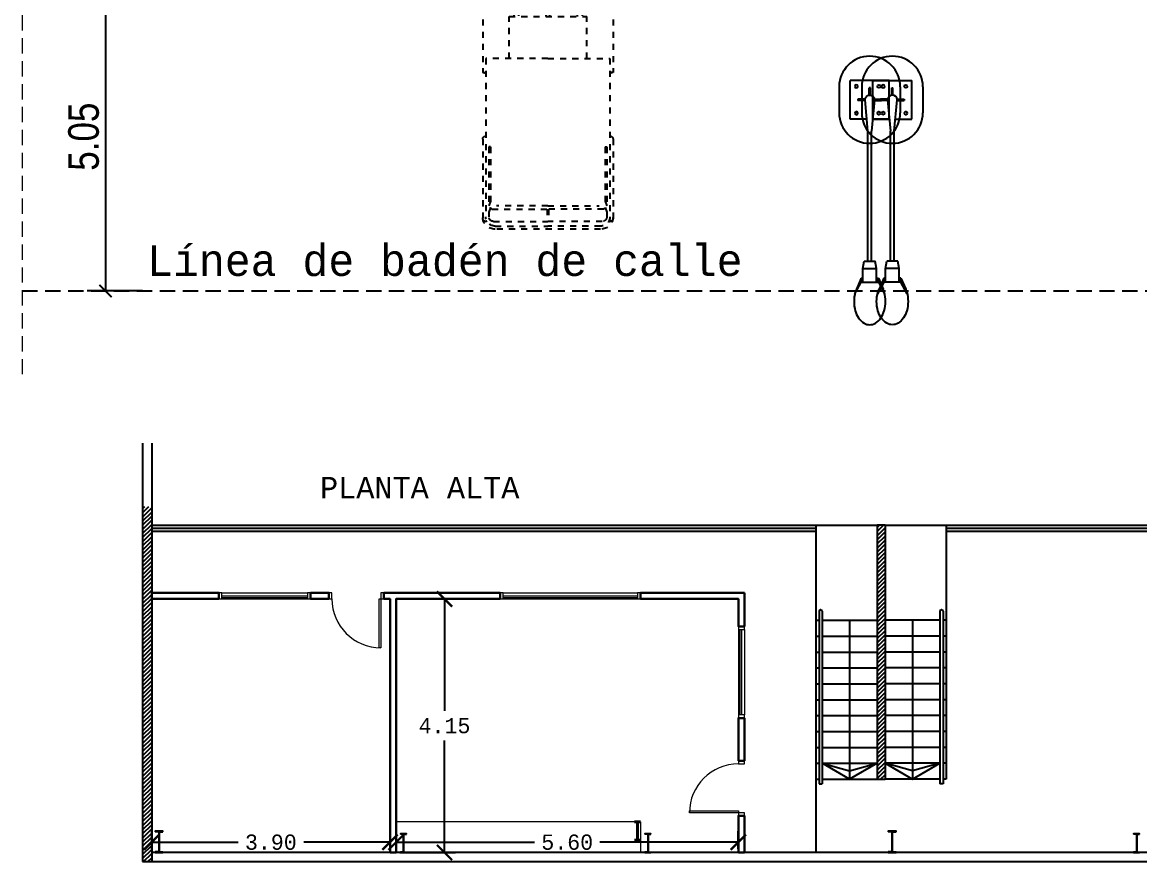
# Model space of a CAD drawing. Header units: millimetres. Extents: x 6085 to 6497, y 3307 to 3415.
# Drawn here: x 6331.96 to 6350.25, y 3307.29 to 3321.03 of the extents above; entities that cross this region are included whole.
import ezdxf

# ---------------------------------------------------------------- set-up
doc = ezdxf.new("R2010")
doc.units = ezdxf.units.MM
doc.linetypes.add('DASHED', pattern=[0.75, 0.5, -0.25])
doc.linetypes.add('HIDDEN', pattern=[0.375, 0.25, -0.125])
for name, color, linetype in [('00-Muros', 252, 'Continuous'), ('10-CARP-HOJA-PUER', 4, 'Continuous'), ('10-CARP-MANO-ABRI', 7, 'Continuous'), ('calles', 7, 'Continuous'), ('FUTURO', 1, 'DASHED'), ('varios', 40, 'Continuous')]:
    doc.layers.add(name, color=color, linetype=linetype)
doc.layers.add('Contorno', color=2, linetype='Continuous', lineweight=0)
doc.layers.add('corte', color=7, linetype='Continuous', lineweight=30)
doc.layers.add('vista', color=7, linetype='Continuous', lineweight=5, transparency=0.65)
doc.styles.get("Standard").update_dxf_attribs({"font": 'lucon.TTF'})
doc.styles.add('Swis-200', font='swissc.ttf', dxfattribs={"height": 0.5})
doc.dimstyles.get("Standard").update_dxf_attribs({"dimtxt": 0.25, "dimasz": 0.25, "dimexe": 0.18, "dimexo": 0.0625, "dimgap": 0.09, "dimtad": 0, "dimtih": 1, "dimtoh": 1, "dimzin": 0, "dimdsep": 46, "dimtxsty": 'Standard', "dimblk": 'ARCHTICK', "dimcen": 0.09, "dimclrd": 1, "dimclre": 2, "dimadec": 0, "dimazin": 0, "dimtfac": 1, "dimtofl": 0, "dimtmove": 0, "dimatfit": 3, "dimfxl": 1, "dimtolj": 1, "dimtzin": 0, "dimarcsym": 0})
doc.dimstyles.new('Swis-200', dxfattribs={"dimtxt": 0.5, "dimasz": 0.2, "dimexe": 0.3, "dimexo": 0, "dimgap": 0.1, "dimtad": 1, "dimzin": 4, "dimdsep": 46, "dimtxsty": 'Swis-200', "dimblk": 'ARCHTICK', "dimcen": 0.09, "dimclrd": 256, "dimazin": 0, "dimtfac": 1, "dimtofl": 0, "dimtmove": 1, "dimatfit": 0, "dimldrblk": 'ARCHTICK', "dimfxl": 1, "dimtolj": 1, "dimtzin": 0, "dimarcsym": 0})
pattern_1 = [(45, (-664.35794, 542.19048), (-0.03367596045, 0.03367596045), [])]

# ---------------------------------------------------------------- blocks, each defined once
blk = doc.blocks.new('_ArchTick')
at = {"color": 0, "linetype": 'ByBlock', "const_width": 0.15}
blk.add_lwpolyline([(-0.5, -0.5), (0.5, 0.5)], dxfattribs=at)
blk = doc.blocks.new('*D68')
at = {"color": 2, "lineweight": -2}
for p, q in [((6338.14025, 3311.59176), (6339.049757, 3311.59176)), ((6338.14025, 3307.44176), (6339.049757, 3307.44176))]:
    blk.add_line(p, q, dxfattribs=at)
at = {"color": 1, "lineweight": -2}
for p, q in [((6338.869757, 3311.59176), (6338.869757, 3309.758163)), ((6338.869757, 3307.44176), (6338.869757, 3309.275357))]:
    blk.add_line(p, q, dxfattribs=at)
at = {"layer": 'Defpoints', "color": 0}
for p in [(6338.07775, 3311.59176), (6338.07775, 3307.44176), (6338.869757, 3307.44176)]:
    blk.add_point(p, dxfattribs=at)
at = {"color": 1, "lineweight": -2, "xscale": 0.25, "yscale": 0.25, "zscale": 0.25}
for p, rotation in [((6338.869757, 3311.59176), 90), ((6338.869757, 3307.44176), 270)]:
    blk.add_blockref('_ArchTick', p, dxfattribs=dict(at, rotation=rotation))
at = {"color": 0, "insert": (6338.869757, 3309.51676), "char_height": 0.25, "attachment_point": 5}
blk.add_mtext('\\A1;4.15', dxfattribs=at)
blk = doc.blocks.new('*D69')
at = {"color": 2, "lineweight": -2}
for p, q in [((6338.07775, 3307.50426), (6338.07775, 3307.789314)), ((6343.67775, 3307.50426), (6343.67775, 3307.789314))]:
    blk.add_line(p, q, dxfattribs=at)
at = {"color": 1, "lineweight": -2}
for p, q in [((6338.07775, 3307.609314), (6340.343966, 3307.609314)), ((6343.67775, 3307.609314), (6341.411534, 3307.609314))]:
    blk.add_line(p, q, dxfattribs=at)
at = {"layer": 'Defpoints', "color": 0}
for p in [(6343.67775, 3307.609314), (6338.07775, 3307.44176), (6343.67775, 3307.44176)]:
    blk.add_point(p, dxfattribs=at)
at = {"color": 1, "lineweight": -2, "xscale": 0.25, "yscale": 0.25, "zscale": 0.25, "rotation": 180}
blk.add_blockref('_ArchTick', (6338.07775, 3307.609314), dxfattribs=at)
at = {"color": 1, "lineweight": -2, "xscale": 0.25, "yscale": 0.25, "zscale": 0.25}
blk.add_blockref('_ArchTick', (6343.67775, 3307.609314), dxfattribs=at)
at = {"color": 0, "insert": (6340.87775, 3307.609314), "char_height": 0.25, "attachment_point": 5}
blk.add_mtext('\\A1;5.60', dxfattribs=at)
blk = doc.blocks.new('*D70')
at = {"color": 2, "lineweight": -2}
for p, q in [((6334.07775, 3307.50426), (6334.07775, 3307.789314)), ((6337.97775, 3307.50426), (6337.97775, 3307.789314))]:
    blk.add_line(p, q, dxfattribs=at)
at = {"color": 1, "lineweight": -2}
for p, q in [((6334.07775, 3307.609314), (6335.490458, 3307.609314)), ((6337.97775, 3307.609314), (6336.565041, 3307.609314))]:
    blk.add_line(p, q, dxfattribs=at)
at = {"layer": 'Defpoints', "color": 0}
for p in [(6334.07775, 3307.609314), (6334.07775, 3307.44176), (6337.97775, 3307.44176)]:
    blk.add_point(p, dxfattribs=at)
at = {"color": 1, "lineweight": -2, "xscale": 0.25, "yscale": 0.25, "zscale": 0.25, "rotation": 180}
blk.add_blockref('_ArchTick', (6334.07775, 3307.609314), dxfattribs=at)
at = {"color": 1, "lineweight": -2, "xscale": 0.25, "yscale": 0.25, "zscale": 0.25}
blk.add_blockref('_ArchTick', (6337.97775, 3307.609314), dxfattribs=at)
at = {"color": 0, "insert": (6336.02775, 3307.609314), "char_height": 0.25, "attachment_point": 5}
blk.add_mtext('\\A1;3.90', dxfattribs=at)
blk = doc.blocks.new('VR29-4 www.dwgautocad.com')
at = {"linetype": 'ByBlock'}
for p, q in [((46.981521, 8.044519), (47.083445, 7.851332)), ((47.083445, 7.787969), (47.006787, 7.965286)), ((47.366272, 7.851332), (47.468196, 8.044519)), ((47.366272, 7.787969), (47.44293, 7.965286)), ((47.083445, 7.851332), (47.083445, 7.787969)), ((47.083445, 7.851332), (47.366272, 7.851332)), ((47.083445, 7.787969), (47.112136, 7.787969)), ((47.112136, 7.851332), (47.112136, 7.629403)), ((47.337581, 7.851332), (47.337581, 7.629403)), ((47.337581, 7.787969), (47.366272, 7.787969)), ((47.366272, 7.851332), (47.366272, 7.787969)), ((47.112136, 7.629403), (47.13301, 7.508145)), ((47.112136, 7.629403), (47.337581, 7.629403)), ((47.13301, 7.508145), (47.316707, 7.508145)), ((47.193164, 7.508145), (47.193164, 5.381944)), ((47.256553, 7.508145), (47.256553, 5.381944)), ((47.337581, 7.629403), (47.316707, 7.508145)), ((47.193164, 5.381944), (47.147931, 4.866051)), ((47.301785, 4.866051), (47.256553, 5.381944)), ((47.175778, 5.183652), (46.907257, 5.183652)), ((46.907257, 5.183652), (46.907257, 4.548449)), ((47.54246, 5.183652), (47.273939, 5.183652)), ((47.54246, 5.183652), (47.54246, 4.548449)), ((47.029421, 4.855486), (47.029421, 4.876615)), ((47.147931, 4.876615), (47.029421, 4.876615)), ((47.147931, 4.855486), (47.029421, 4.855486)), ((47.214294, 4.789124), (47.214294, 4.670613)), ((47.235423, 4.789124), (47.235423, 4.670613)), ((47.301785, 4.876615), (47.420296, 4.876615)), ((47.301785, 4.855486), (47.420296, 4.855486)), ((47.420296, 4.876615), (47.420296, 4.855486)), ((47.235423, 4.670613), (47.214294, 4.670613)), ((47.54246, 4.548449), (46.907257, 4.548449)), ((47.257492, 4.548449), (47.224858, 4.548449))]:
    blk.add_line(p, q, dxfattribs=at)
for points in [[(47.006787, 7.965286, -0.033777), (46.988508, 8.016874, -0.068356), (46.967741, 8.168071, -0.068356), (46.988508, 8.319268, -0.080525), (47.043049, 8.437039, -0.107063), (47.13223, 8.522326, -0.138314), (47.224858, 8.548449, -0.138314)], [(47.224858, 8.548449, -0.138314), (47.317487, 8.522326, -0.107063), (47.406668, 8.437039, -0.080525), (47.461209, 8.319268, -0.068356), (47.481976, 8.168071, -0.068356), (47.461209, 8.016874, -0.033777), (47.44293, 7.965286, -0.107063)]]:
    blk.add_lwpolyline(points, format="xyb", dxfattribs=at)
for centre in [(47.005179, 5.08573), (47.444537, 5.08573), (47.005179, 4.646372), (47.444537, 4.646372)]:
    blk.add_circle(centre, 0.025265, dxfattribs=at)
for start, end in [(169.978396, 180), (180, 0), (0, 10.021604)]:
    blk.add_arc((47.224858, 4.866051), 0.076927, start, end, dxfattribs=at)
blk = doc.blocks.new('AUPLS025')
at = {"color": 0, "linetype": 'ByBlock', "ltscale": 0.1}
for p, q in [((-17.907, -1.143), (-17.907, 1.143)), ((-4.2672, 1.2192), (-17.8308, 1.2192)), ((-4.028247, 1.143), (-4.191, 1.143)), ((-4.191, -1.143), (-4.191, 1.143)), ((-4.028247, 0.9144), (-4.191, 0.9144)), ((-3.632496, 1.0668), (-2.565696, 1.0668)), ((-3.632496, 0.5588), (-3.632496, 1.0668)), ((-2.794, 1.016), (-0.2032, 1.016)), ((-2.794, 0), (-2.794, 1.016)), ((-2.565696, 1.0668), (-2.565696, 1.016)), ((-1.4732, 1.0668), (-0.1778, 1.0668)), ((-1.3462, 0.9398), (-1.3462, 0.9652)), ((-1.3462, 0.9652), (-0.381, 0.9652)), ((-1.3462, 0.9398), (-0.4572, 0.9398)), ((-0.4572, 0.9398), (-0.381, 0.9652)), ((-0.3556, 0.9398), (-0.2794, 0.9652)), ((-0.3302, 0.9144), (-0.3302, 0)), ((-0.2794, 0.9652), (-0.2032, 0.9652)), ((-4.028247, 0.8382), (-4.191, 0.8382)), ((-0.381, 0), (-0.381, 0.8382)), ((-0.127, 0.889), (-0.127, 0)), ((-0.0508, 0.8636), (-0.0508, 0)), ((0, -0.8636), (0, 0.8636)), ((-4.028247, 0.6096), (-4.191, 0.6096)), ((-4.191, 0.5588), (-3.480096, 0.5588)), ((-3.480096, 0.635), (-3.480096, -0.635)), ((-2.794, 0.635), (-3.480096, 0.635)), ((-4.205465, 0), (-3.759496, 0.413336)), ((-4.191, 0.4826), (-3.480096, 0.4826)), ((-4.191, 0.151933), (-3.834228, 0.4826)), ((-3.759496, 0.4826), (-3.759496, -0.4826)), ((-3.708696, -0.4826), (-3.708696, 0.4826)), ((-3.759496, -0.413336), (-4.205465, 0)), ((-3.759496, 0.0254), (-4.178059, 0.0254)), ((-3.480096, 0.0254), (-3.708696, 0.0254)), ((-2.794, 0), (-2.794, -1.016)), ((-0.381, 0), (-0.381, -0.8382)), ((-0.3302, 0.0127), (-0.127, 0.0127)), ((-0.3302, -0.9144), (-0.3302, 0)), ((-0.127, -0.889), (-0.127, 0)), ((-0.0508, -0.8636), (-0.0508, 0)), ((-3.834228, -0.4826), (-4.191, -0.151933)), ((-3.759496, -0.0254), (-4.178059, -0.0254)), ((-3.708696, -0.0254), (-3.480096, -0.0254)), ((-0.3302, -0.0127), (-0.127, -0.0127)), ((-3.480096, -0.4826), (-4.191, -0.4826)), ((-4.191, -0.5588), (-3.480096, -0.5588)), ((-4.028247, -0.6096), (-4.191, -0.6096)), ((-3.607096, -1.0668), (-3.607096, -0.5588)), ((-2.794, -0.635), (-3.480096, -0.635)), ((-4.028247, -0.8382), (-4.191, -0.8382)), ((-4.028247, -0.9144), (-4.191, -0.9144)), ((-3.632496, -1.0668), (-2.565696, -1.0668)), ((-2.794, -1.016), (-0.2032, -1.016)), ((-2.565696, -1.0668), (-2.565696, -1.016)), ((-1.4732, -1.0668), (-0.1778, -1.0668)), ((-1.3462, -0.9398), (-1.3462, -0.9652)), ((-1.3462, -0.9398), (-0.4572, -0.9398)), ((-1.3462, -0.9652), (-0.381, -0.9652)), ((-0.4572, -0.9398), (-0.381, -0.9652)), ((-0.3556, -0.9398), (-0.2794, -0.9652)), ((-0.2794, -0.9652), (-0.2032, -0.9652)), ((-17.8308, -1.2192), (-4.2672, -1.2192)), ((-4.028247, -1.143), (-4.191, -1.143))]:
    blk.add_line(p, q, dxfattribs=at)
for centre, radius, start, end in [((-17.8308, 1.143), 0.0762, 90, 180), ((-4.2672, 1.143), 0.0762, 0, 90), ((-4.131435, 1.0287), 0.153987, 312.075022, 47.924978), ((-2.743496, 0.762), 0.9398, 161.075356, 192.48689), ((-3.454696, 0.762), 0.9398, 15.68035, 18.924644), ((-1.4732, 1.016), 0.0508, 90, 180), ((-0.3556, 0.9144), 0.0254, 0, 90), ((-0.2032, 0.8636), 0.2032, 0, 90), ((-0.2032, 0.8636), 0.1524, 0, 90), ((-0.2032, 0.889), 0.0762, 0, 90), ((-0.1778, 1.016), 0.0508, 338.678982, 90), ((-4.131435, 0.7239), 0.153987, 312.075022, 47.924978), ((-4.131435, -0.7239), 0.153987, 312.075022, 47.924978), ((-2.743496, -0.762), 0.9398, 167.51311, 198.924644), ((-0.2032, -0.8636), 0.1524, 270, 0), ((-0.2032, -0.8636), 0.2032, 270, 0), ((-0.2032, -0.889), 0.0762, 270, 0), ((-4.131435, -1.0287), 0.153987, 312.075022, 47.924978), ((-3.454696, -0.762), 0.9398, 341.075356, 344.31965), ((-1.4732, -1.016), 0.0508, 180, 270), ((-0.3556, -0.9144), 0.0254, 270, 0), ((-0.1778, -1.016), 0.0508, 270, 21.321018), ((-17.8308, -1.143), 0.0762, 180, 270), ((-4.2672, -1.143), 0.0762, 270, 0)]:
    blk.add_arc(centre, radius, start, end, dxfattribs=at)
blk = doc.blocks.new('*D64')
at = {"color": 0, "lineweight": -2, "ltscale": 0.1}
for p, q in [((6333.92775, 3321.682039), (6333.021965, 3321.682039)), ((6333.92775, 3316.632039), (6333.021965, 3316.632039))]:
    blk.add_line(p, q, dxfattribs=at)
at = {"lineweight": -2, "ltscale": 0.1}
blk.add_line((6333.321965, 3321.682039), (6333.321965, 3316.632039), dxfattribs=at)
at = {"layer": 'Defpoints', "color": 0, "ltscale": 0.1}
for p in [(6333.92775, 3321.682039), (6333.321965, 3316.632039), (6333.92775, 3316.632039)]:
    blk.add_point(p, dxfattribs=at)
at = {"lineweight": -2, "ltscale": 0.1, "xscale": 0.2, "yscale": 0.2, "zscale": 0.2}
for p, rotation in [((6333.321965, 3321.682039), 90), ((6333.321965, 3316.632039), 270)]:
    blk.add_blockref('_ArchTick', p, dxfattribs=dict(at, rotation=rotation))
at = {"color": 0, "ltscale": 0.1, "insert": (6332.965633, 3319.157039), "char_height": 0.5, "attachment_point": 5, "rotation": 90, "style": 'Swis-200'}
blk.add_mtext('\\A1;5.05', dxfattribs=at)
blk = doc.blocks.new('*U44')
for p, q in [((40.95, 297.8), (1, 297.8)), ((48.95, 289.8), (48.95, 13.2)), ((54.05, 289.8), (54.05, 13.2)), ((62.05, 297.8), (102, 297.8)), ((40.95, 5.2), (1, 5.2)), ((62.05, 5.2), (102, 5.2))]:
    blk.add_line(p, q)
for points in [[(102, 297.8), (102, 303), (1, 303), (1, 297.8)], [(1, 5.2), (1, 0), (102, 0), (102, 5.2)]]:
    blk.add_lwpolyline(points)
for centre, start, end in [((40.95, 289.8), 360, 450), ((62.05, 289.8), 90, 180), ((40.95, 13.2), 270, 360), ((62.05, 13.2), 180, 270)]:
    blk.add_arc(centre, 8, start, end)
blk = doc.blocks.new('*U45')
for p, q in [((38.6, 340.5), (-12, 340.5)), ((48.6, 330.5), (48.6, 18.5)), ((54.4, 330.5), (54.4, 18.5)), ((64.4, 340.5), (115, 340.5)), ((38.6, 8.5), (-12, 8.5)), ((64.4, 8.5), (115, 8.5))]:
    blk.add_line(p, q)
for points in [[(115, 340.5), (115, 349), (-12, 349), (-12, 340.5)], [(-12, 8.5), (-12, 0), (115, 0), (115, 8.5)]]:
    blk.add_lwpolyline(points)
for centre, start, end in [((38.6, 330.5), 360, 450), ((64.4, 330.5), 90, 180), ((38.6, 18.5), 270, 360), ((64.4, 18.5), 180, 270)]:
    blk.add_arc(centre, 10, start, end)

msp = doc.modelspace()

# ---------------------------------------------------------------- hatches: boundary and pattern name
at = {"layer": '00-Muros', "ltscale": 0.1}
h = msp.add_hatch(dxfattribs=at)
h.set_pattern_fill('ANSI31', color=256, scale=0.015)
h.set_pattern_definition(pattern_1)
h.paths.add_polyline_path([(6334.078, 3313.102), (6333.928, 3313.102), (6333.928, 3307.292), (6334.078, 3307.292)])
h = msp.add_hatch(dxfattribs=at)
h.set_pattern_fill('ANSI31', color=256, scale=0.015)
h.set_pattern_definition(pattern_1)
h.paths.add_polyline_path([(6346.078, 3312.8), (6345.948, 3312.8), (6345.948, 3308.642), (6346.078, 3308.642), (6346.078, 3311.242)])

# ---------------------------------------------------------------- linework, layer by layer
for p, q in [((6333.928, 3314.139), (6333.928, 3307.292)), ((6334.078, 3314.139), (6334.078, 3307.292))]:
    msp.add_line(p, q)
at = {"ltscale": 0.1}
for p, q in [((6345.948, 3312.8), (6345.948, 3308.642)), ((6346.078, 3312.8), (6345.948, 3312.8)), ((6346.078, 3312.8), (6346.078, 3308.642)), ((6347.078, 3312.8), (6347.078, 3308.642)), ((6347.078, 3312.8), (6347.078, 3308.642)), ((6345.498, 3311.242), (6345.498, 3308.642)), ((6346.528, 3311.242), (6346.528, 3308.642)), ((6345.948, 3308.642), (6346.078, 3308.642)), ((6359.083, 3307.442), (6334.078, 3307.442)), ((6346.198, 3307.442), (6338.262, 3307.442)), ((6333.928, 3307.292), (6359.083, 3307.292))]:
    msp.add_line(p, q, dxfattribs=at)
for points in [[(6345.948, 3308.902), (6345.498, 3308.642), (6345.048, 3308.902), (6345.498, 3308.779)], [(6345.948, 3308.902), (6345.498, 3308.642), (6345.048, 3308.902), (6345.498, 3308.779)], [(6346.078, 3308.902), (6346.528, 3308.642), (6346.978, 3308.902), (6346.528, 3308.779)], [(6346.078, 3308.902), (6346.528, 3308.642), (6346.978, 3308.902), (6346.528, 3308.779)]]:
    msp.add_lwpolyline(points, close=True, dxfattribs=at)
at = {"layer": '10-CARP-HOJA-PUER', "linetype": 'HIDDEN'}
msp.add_line((6331.961, 3316.632), (6364.439, 3316.632), dxfattribs=at)
at = {"layer": '10-CARP-MANO-ABRI', "linetype": 'Continuous'}
for p, q in [((6334.078, 3312.8), (6345.948, 3312.8)), ((6334.078, 3312.8), (6342.248, 3312.8)), ((6334.078, 3312.75), (6344.948, 3312.75)), ((6334.078, 3312.7), (6344.948, 3312.7)), ((6334.081, 3312.8), (6345.948, 3312.8)), ((6344.948, 3312.8), (6344.948, 3308.642)), ((6344.948, 3312.8), (6344.948, 3308.642)), ((6344.948, 3312.8), (6344.948, 3308.642)), ((6344.948, 3312.8), (6344.948, 3308.642)), ((6344.948, 3312.8), (6344.948, 3307.442)), ((6346.078, 3312.8), (6357.944, 3312.8)), ((6347.078, 3312.75), (6357.944, 3312.75)), ((6347.078, 3312.7), (6357.944, 3312.7))]:
    msp.add_line(p, q, dxfattribs=at)
at = {"layer": '10-CARP-MANO-ABRI', "ltscale": 0.1}
for p, q in [((6344.948, 3311.242), (6344.948, 3308.642)), ((6344.948, 3311.242), (6344.998, 3311.242)), ((6344.948, 3311.242), (6344.948, 3308.642)), ((6344.948, 3311.242), (6344.998, 3311.242)), ((6344.948, 3311.242), (6344.998, 3311.242)), ((6344.948, 3311.242), (6344.948, 3308.642)), ((6344.948, 3311.242), (6344.998, 3311.242)), ((6344.948, 3311.242), (6344.948, 3308.642)), ((6344.948, 3311.242), (6344.998, 3311.242)), ((6344.948, 3311.242), (6344.998, 3311.242)), ((6344.948, 3311.242), (6344.948, 3308.642)), ((6344.948, 3311.242), (6344.998, 3311.242)), ((6344.948, 3311.242), (6344.948, 3308.642)), ((6344.948, 3311.242), (6344.998, 3311.242)), ((6344.998, 3311.392), (6344.998, 3308.565)), ((6344.998, 3311.392), (6344.998, 3308.565)), ((6344.998, 3311.392), (6344.998, 3308.565)), ((6344.998, 3311.392), (6344.998, 3308.565)), ((6344.998, 3311.392), (6344.998, 3308.565)), ((6344.998, 3311.392), (6344.998, 3308.565)), ((6344.998, 3311.392), (6344.998, 3308.565)), ((6344.998, 3311.392), (6344.998, 3308.565)), ((6345.048, 3311.392), (6345.048, 3308.565)), ((6345.048, 3311.392), (6345.048, 3308.565)), ((6345.048, 3311.392), (6345.048, 3308.565)), ((6345.048, 3311.242), (6345.948, 3311.242)), ((6345.948, 3311.242), (6345.948, 3308.642)), ((6346.978, 3311.242), (6346.078, 3311.242)), ((6346.078, 3311.242), (6346.078, 3308.642)), ((6346.978, 3311.392), (6346.978, 3308.565)), ((6347.028, 3311.392), (6347.028, 3308.565)), ((6347.028, 3311.392), (6347.028, 3308.565)), ((6347.028, 3311.392), (6347.028, 3308.565)), ((6347.078, 3311.242), (6347.028, 3311.242)), ((6347.078, 3311.242), (6347.028, 3311.242)), ((6347.078, 3311.242), (6347.028, 3311.242)), ((6347.078, 3311.242), (6347.078, 3308.642)), ((6347.078, 3311.242), (6347.078, 3308.642)), ((6344.948, 3310.982), (6344.998, 3310.982)), ((6344.948, 3310.982), (6344.998, 3310.982)), ((6344.948, 3310.982), (6344.998, 3310.982)), ((6344.948, 3310.982), (6344.998, 3310.982)), ((6344.948, 3310.982), (6344.998, 3310.982)), ((6344.948, 3310.982), (6344.998, 3310.982)), ((6344.948, 3310.982), (6344.998, 3310.982)), ((6344.948, 3310.982), (6344.998, 3310.982)), ((6344.948, 3310.982), (6344.998, 3310.982)), ((6344.948, 3310.982), (6344.998, 3310.982)), ((6344.948, 3310.982), (6344.998, 3310.982)), ((6344.948, 3310.982), (6344.998, 3310.982)), ((6344.948, 3310.982), (6344.998, 3310.982)), ((6344.948, 3310.982), (6344.998, 3310.982)), ((6344.948, 3310.982), (6344.998, 3310.982)), ((6344.948, 3310.982), (6344.998, 3310.982)), ((6345.048, 3310.982), (6345.948, 3310.982)), ((6345.048, 3310.982), (6345.948, 3310.982)), ((6346.978, 3310.982), (6346.078, 3310.982)), ((6346.978, 3310.982), (6346.078, 3310.982)), ((6347.078, 3310.982), (6347.028, 3310.982)), ((6347.078, 3310.982), (6347.028, 3310.982)), ((6347.078, 3310.982), (6347.028, 3310.982)), ((6347.078, 3310.982), (6347.028, 3310.982)), ((6347.078, 3310.982), (6347.028, 3310.982)), ((6347.078, 3310.982), (6347.028, 3310.982)), ((6344.948, 3310.722), (6344.998, 3310.722)), ((6344.948, 3310.722), (6344.998, 3310.722)), ((6344.948, 3310.722), (6344.998, 3310.722)), ((6344.948, 3310.722), (6344.998, 3310.722)), ((6344.948, 3310.722), (6344.998, 3310.722)), ((6344.948, 3310.722), (6344.998, 3310.722)), ((6344.948, 3310.722), (6344.998, 3310.722)), ((6344.948, 3310.722), (6344.998, 3310.722)), ((6345.048, 3310.722), (6345.948, 3310.722)), ((6346.978, 3310.722), (6346.078, 3310.722)), ((6347.078, 3310.722), (6347.028, 3310.722)), ((6347.078, 3310.722), (6347.028, 3310.722)), ((6347.078, 3310.722), (6347.028, 3310.722)), ((6344.948, 3310.462), (6344.998, 3310.462)), ((6344.948, 3310.462), (6344.998, 3310.462)), ((6344.948, 3310.462), (6344.998, 3310.462)), ((6344.948, 3310.462), (6344.998, 3310.462)), ((6344.948, 3310.462), (6344.998, 3310.462)), ((6344.948, 3310.462), (6344.998, 3310.462)), ((6344.948, 3310.462), (6344.998, 3310.462)), ((6344.948, 3310.462), (6344.998, 3310.462)), ((6345.048, 3310.462), (6345.948, 3310.462)), ((6346.978, 3310.462), (6346.078, 3310.462)), ((6347.078, 3310.462), (6347.028, 3310.462)), ((6347.078, 3310.462), (6347.028, 3310.462)), ((6347.078, 3310.462), (6347.028, 3310.462)), ((6344.948, 3310.202), (6344.998, 3310.202)), ((6344.948, 3310.202), (6344.998, 3310.202)), ((6344.948, 3310.202), (6344.998, 3310.202)), ((6344.948, 3310.202), (6344.998, 3310.202)), ((6344.948, 3310.202), (6344.998, 3310.202)), ((6344.948, 3310.202), (6344.998, 3310.202)), ((6344.948, 3310.202), (6344.998, 3310.202)), ((6344.948, 3310.202), (6344.998, 3310.202)), ((6345.048, 3310.202), (6345.948, 3310.202)), ((6346.978, 3310.202), (6346.078, 3310.202)), ((6347.078, 3310.202), (6347.028, 3310.202)), ((6347.078, 3310.202), (6347.028, 3310.202)), ((6347.078, 3310.202), (6347.028, 3310.202)), ((6344.948, 3309.942), (6344.998, 3309.942)), ((6344.948, 3309.942), (6344.998, 3309.942)), ((6344.948, 3309.942), (6344.998, 3309.942)), ((6344.948, 3309.942), (6344.998, 3309.942)), ((6344.948, 3309.942), (6344.998, 3309.942)), ((6344.948, 3309.942), (6344.998, 3309.942)), ((6344.948, 3309.942), (6344.998, 3309.942)), ((6344.948, 3309.942), (6344.998, 3309.942)), ((6345.048, 3309.942), (6345.948, 3309.942)), ((6346.978, 3309.942), (6346.078, 3309.942)), ((6347.078, 3309.942), (6347.028, 3309.942)), ((6347.078, 3309.942), (6347.028, 3309.942)), ((6347.078, 3309.942), (6347.028, 3309.942)), ((6344.948, 3309.682), (6344.998, 3309.682)), ((6344.948, 3309.682), (6344.998, 3309.682)), ((6344.948, 3309.682), (6344.998, 3309.682)), ((6344.948, 3309.682), (6344.998, 3309.682)), ((6344.948, 3309.682), (6344.998, 3309.682)), ((6344.948, 3309.682), (6344.998, 3309.682)), ((6344.948, 3309.682), (6344.998, 3309.682)), ((6344.948, 3309.682), (6344.998, 3309.682)), ((6345.048, 3309.682), (6345.948, 3309.682)), ((6346.978, 3309.682), (6346.078, 3309.682)), ((6347.078, 3309.682), (6347.028, 3309.682)), ((6347.078, 3309.682), (6347.028, 3309.682)), ((6347.078, 3309.682), (6347.028, 3309.682)), ((6344.948, 3309.422), (6344.998, 3309.422)), ((6344.948, 3309.422), (6344.998, 3309.422)), ((6344.948, 3309.422), (6344.998, 3309.422)), ((6344.948, 3309.422), (6344.998, 3309.422)), ((6344.948, 3309.422), (6344.998, 3309.422)), ((6344.948, 3309.422), (6344.998, 3309.422)), ((6344.948, 3309.422), (6344.998, 3309.422)), ((6344.948, 3309.422), (6344.998, 3309.422)), ((6345.048, 3309.422), (6345.948, 3309.422)), ((6346.978, 3309.422), (6346.078, 3309.422)), ((6347.078, 3309.422), (6347.028, 3309.422)), ((6347.078, 3309.422), (6347.028, 3309.422)), ((6347.078, 3309.422), (6347.028, 3309.422)), ((6344.948, 3309.162), (6344.998, 3309.162)), ((6344.948, 3309.162), (6344.998, 3309.162)), ((6344.948, 3309.162), (6344.998, 3309.162)), ((6344.948, 3309.162), (6344.998, 3309.162)), ((6344.948, 3309.162), (6344.998, 3309.162)), ((6344.948, 3309.162), (6344.998, 3309.162)), ((6344.948, 3309.162), (6344.998, 3309.162)), ((6344.948, 3309.162), (6344.998, 3309.162)), ((6345.048, 3309.162), (6345.948, 3309.162)), ((6346.978, 3309.162), (6346.078, 3309.162)), ((6347.078, 3309.162), (6347.028, 3309.162)), ((6347.078, 3309.162), (6347.028, 3309.162)), ((6347.078, 3309.162), (6347.028, 3309.162)), ((6344.948, 3308.902), (6344.998, 3308.902)), ((6344.948, 3308.902), (6344.998, 3308.902)), ((6344.948, 3308.902), (6344.998, 3308.902)), ((6344.948, 3308.902), (6344.998, 3308.902)), ((6344.948, 3308.902), (6344.998, 3308.902)), ((6344.948, 3308.902), (6344.998, 3308.902)), ((6344.948, 3308.902), (6344.998, 3308.902)), ((6344.948, 3308.902), (6344.998, 3308.902)), ((6344.948, 3308.902), (6344.998, 3308.902)), ((6344.948, 3308.902), (6344.998, 3308.902)), ((6344.948, 3308.902), (6344.998, 3308.902)), ((6344.948, 3308.902), (6344.998, 3308.902)), ((6344.948, 3308.902), (6344.998, 3308.902)), ((6344.948, 3308.902), (6344.998, 3308.902)), ((6344.948, 3308.902), (6344.998, 3308.902)), ((6344.948, 3308.902), (6344.998, 3308.902)), ((6345.048, 3308.902), (6345.948, 3308.902)), ((6345.048, 3308.902), (6345.948, 3308.902)), ((6346.978, 3308.902), (6346.078, 3308.902)), ((6346.978, 3308.902), (6346.078, 3308.902)), ((6347.078, 3308.902), (6347.028, 3308.902)), ((6347.078, 3308.902), (6347.028, 3308.902)), ((6347.078, 3308.902), (6347.028, 3308.902)), ((6347.078, 3308.902), (6347.028, 3308.902)), ((6347.078, 3308.902), (6347.028, 3308.902)), ((6347.078, 3308.902), (6347.028, 3308.902)), ((6344.948, 3308.642), (6344.998, 3308.642)), ((6344.948, 3308.642), (6344.998, 3308.642)), ((6344.948, 3308.642), (6344.998, 3308.642)), ((6344.948, 3308.642), (6344.998, 3308.642)), ((6344.948, 3308.642), (6344.998, 3308.642)), ((6344.948, 3308.642), (6344.998, 3308.642)), ((6344.948, 3308.642), (6344.998, 3308.642)), ((6344.948, 3308.642), (6344.998, 3308.642)), ((6344.948, 3308.642), (6344.998, 3308.642)), ((6344.948, 3308.642), (6344.998, 3308.642)), ((6344.948, 3308.642), (6344.998, 3308.642)), ((6344.948, 3308.642), (6344.998, 3308.642)), ((6344.948, 3308.642), (6344.998, 3308.642)), ((6344.948, 3308.642), (6344.998, 3308.642)), ((6344.948, 3308.642), (6344.998, 3308.642)), ((6344.948, 3308.642), (6344.998, 3308.642)), ((6344.998, 3308.565), (6345.048, 3308.565)), ((6344.998, 3308.565), (6345.048, 3308.565)), ((6344.998, 3308.565), (6345.048, 3308.565)), ((6345.048, 3308.642), (6345.948, 3308.642)), ((6345.048, 3308.642), (6345.948, 3308.642)), ((6346.978, 3308.642), (6346.078, 3308.642)), ((6346.978, 3308.642), (6346.078, 3308.642)), ((6347.028, 3308.565), (6346.978, 3308.565)), ((6347.078, 3308.642), (6347.028, 3308.642)), ((6347.078, 3308.642), (6347.028, 3308.642)), ((6347.078, 3308.642), (6347.028, 3308.642)), ((6347.078, 3308.642), (6347.028, 3308.642)), ((6347.078, 3308.642), (6347.028, 3308.642)), ((6347.078, 3308.642), (6347.028, 3308.642))]:
    msp.add_line(p, q, dxfattribs=at)
for centre in [(6345.023, 3311.392), (6345.023, 3311.392), (6345.023, 3311.392), (6347.003, 3311.392)]:
    msp.add_arc(centre, 0.025, 0, 180, dxfattribs=at)
at = {"layer": 'calles', "ltscale": 0.1}
for p, q in [((6345.328, 3319.974), (6345.328, 3319.548)), ((6345.698, 3319.974), (6345.698, 3319.548)), ((6346.328, 3319.974), (6346.328, 3319.548)), ((6346.698, 3319.974), (6346.698, 3319.548))]:
    msp.add_line(p, q, dxfattribs=at)
for centre, start, end in [((6345.828, 3319.974), 0, 180), ((6346.198, 3319.974), 0, 180), ((6345.828, 3319.548), 180, 0), ((6346.198, 3319.548), 180, 0)]:
    msp.add_arc(centre, 0.5, start, end, dxfattribs=at)
at = {"layer": 'Contorno', "linetype": 'HIDDEN'}
msp.add_line((6331.961, 3387.893), (6331.961, 3315.155), dxfattribs=at)
at = {"layer": 'corte', "lineweight": 5}
for p, q in [((6335.228, 3311.642), (6336.628, 3311.642)), ((6335.228, 3311.617), (6336.628, 3311.617)), ((6339.828, 3311.642), (6342.028, 3311.642)), ((6339.828, 3311.617), (6342.028, 3311.617)), ((6335.228, 3311.592), (6336.628, 3311.592)), ((6339.828, 3311.592), (6342.028, 3311.592)), ((6343.678, 3311.092), (6343.678, 3309.692)), ((6343.703, 3311.092), (6343.703, 3309.692)), ((6343.728, 3311.092), (6343.728, 3309.692))]:
    msp.add_line(p, q, dxfattribs=at)
at = {"layer": 'corte', "lineweight": 40}
for p, q in [((6341.978, 3307.942), (6342.078, 3307.942)), ((6342.028, 3307.942), (6342.028, 3307.642)), ((6341.978, 3307.642), (6342.078, 3307.642))]:
    msp.add_line(p, q, dxfattribs=at)
at = {"layer": 'corte'}
for points in [[(6335.178, 3311.592), (6335.178, 3311.692), (6334.078, 3311.692), (6334.078, 3311.592)], [(6336.978, 3311.592), (6336.978, 3311.692), (6336.678, 3311.692), (6336.678, 3311.592)], [(6337.878, 3311.692), (6339.778, 3311.692), (6339.778, 3311.592), (6338.078, 3311.592), (6338.078, 3307.442), (6337.978, 3307.442), (6337.978, 3311.592), (6337.878, 3311.592)], [(6343.778, 3311.692), (6343.778, 3311.142), (6343.678, 3311.142), (6343.678, 3311.592), (6342.078, 3311.592), (6342.078, 3311.692)], [(6343.678, 3308.942), (6343.778, 3308.942), (6343.778, 3309.642), (6343.678, 3309.642)], [(6343.678, 3307.442), (6343.778, 3307.442), (6343.778, 3308.042), (6343.678, 3308.042)]]:
    msp.add_lwpolyline(points, close=True, dxfattribs=at)
at = {"layer": 'corte', "lineweight": 20}
for points in [[(6335.228, 3311.592), (6335.228, 3311.692), (6335.178, 3311.692), (6335.178, 3311.592)], [(6336.678, 3311.592), (6336.678, 3311.692), (6336.628, 3311.692), (6336.628, 3311.592)], [(6337.028, 3311.592), (6337.028, 3311.692), (6336.978, 3311.692), (6336.978, 3311.592)], [(6337.878, 3311.592), (6337.878, 3311.692), (6337.828, 3311.692), (6337.828, 3311.592)], [(6339.828, 3311.592), (6339.828, 3311.692), (6339.778, 3311.692), (6339.778, 3311.592)], [(6342.078, 3311.592), (6342.078, 3311.692), (6342.028, 3311.692), (6342.028, 3311.592)], [(6337.828, 3310.792), (6337.798, 3310.792), (6337.798, 3311.592), (6337.828, 3311.592)], [(6343.678, 3311.092), (6343.778, 3311.092), (6343.778, 3311.142), (6343.678, 3311.142)], [(6343.678, 3309.642), (6343.778, 3309.642), (6343.778, 3309.692), (6343.678, 3309.692)], [(6343.678, 3308.892), (6343.778, 3308.892), (6343.778, 3308.942), (6343.678, 3308.942)], [(6342.878, 3308.092), (6342.878, 3308.122), (6343.678, 3308.122), (6343.678, 3308.092)], [(6343.678, 3308.042), (6343.778, 3308.042), (6343.778, 3308.092), (6343.678, 3308.092)]]:
    msp.add_lwpolyline(points, close=True, dxfattribs=at)
at = {"layer": 'vista'}
for p, q in [((6335.228, 3311.692), (6336.628, 3311.692)), ((6339.828, 3311.692), (6342.028, 3311.692)), ((6334.078, 3311.592), (6334.078, 3307.442)), ((6343.778, 3311.092), (6343.778, 3309.692)), ((6342.078, 3307.942), (6338.078, 3307.942)), ((6342.078, 3307.942), (6342.078, 3307.442)), ((6337.978, 3307.442), (6334.078, 3307.442)), ((6343.678, 3307.442), (6338.078, 3307.442))]:
    msp.add_line(p, q, dxfattribs=at)
for centre, start, end in [((6337.828, 3311.592), 180, 270), ((6343.678, 3308.092), 90, 180)]:
    msp.add_arc(centre, 0.8, start, end, dxfattribs=at)

# ---------------------------------------------------------------- block references
at = {"xscale": 0.001, "yscale": 0.001, "zscale": 0.001}
for name, p in [('*U45', (6334.146, 3307.442)), ('*U45', (6346.143, 3307.442)), ('*U44', (6338.146, 3307.442)), ('*U44', (6342.146, 3307.442)), ('*U44', (6350.143, 3307.442))]:
    msp.add_blockref(name, p, dxfattribs=at)
at = {"layer": 'FUTURO', "ltscale": 0.3, "xscale": -1, "rotation": 90}
msp.add_blockref('AUPLS025', (6340.561, 3317.643), dxfattribs=at)
at = {"layer": 'varios', "xscale": -1, "rotation": 180}
msp.add_blockref('VR29-4 www.dwgautocad.com', (6298.603, 3324.627), dxfattribs=at)
at = {"layer": 'varios', "rotation": 180}
msp.add_blockref('VR29-4 www.dwgautocad.com', (6393.423, 3324.627), dxfattribs=at)

# ---------------------------------------------------------------- texts
at = {"ltscale": 0.1, "attachment_point": 1}
for s, insert, char_height in [('Línea de badén de calle', (6334.003, 3317.378), 0.5), ('PLANTA ALTA', (6336.833, 3313.588), 0.35)]:
    msp.add_mtext_dynamic_manual_height_columns(s, width=15.65464, gutter_width=12.5, heights=[0], dxfattribs=dict(at, insert=insert, char_height=char_height))

# ---------------------------------------------------------------- dimensions: what is measured, and where the dimension line sits
at = {"ltscale": 0.1}
dim = msp.add_linear_dim(base=(6333.322, 3316.632), p1=(6333.928, 3321.682), p2=(6333.928, 3316.632), angle=90, dimstyle='Swis-200', dxfattribs=at)
dim.commit()
dim.dimension.update_dxf_attribs({"geometry": '*D64', "text_midpoint": (6332.966, 3319.157)})
dim = msp.add_linear_dim(base=(6338.87, 3307.442), p1=(6338.078, 3311.592), p2=(6338.078, 3307.442), angle=90, dimstyle='Standard')
dim.commit()
dim.dimension.update_dxf_attribs({"geometry": '*D68', "text_midpoint": (6338.87, 3309.517)})
for base, p1, p2, picture, middle in [((6334.078, 3307.609), (6337.978, 3307.442), (6334.078, 3307.442), '*D70', (6336.028, 3307.609)), ((6343.678, 3307.609), (6338.078, 3307.442), (6343.678, 3307.442), '*D69', (6340.878, 3307.609))]:
    dim = msp.add_linear_dim(base=base, p1=p1, p2=p2, dimstyle='Standard')
    dim.commit()
    dim.dimension.update_dxf_attribs({"geometry": picture, "text_midpoint": middle})

doc.saveas('drawing.dxf')
